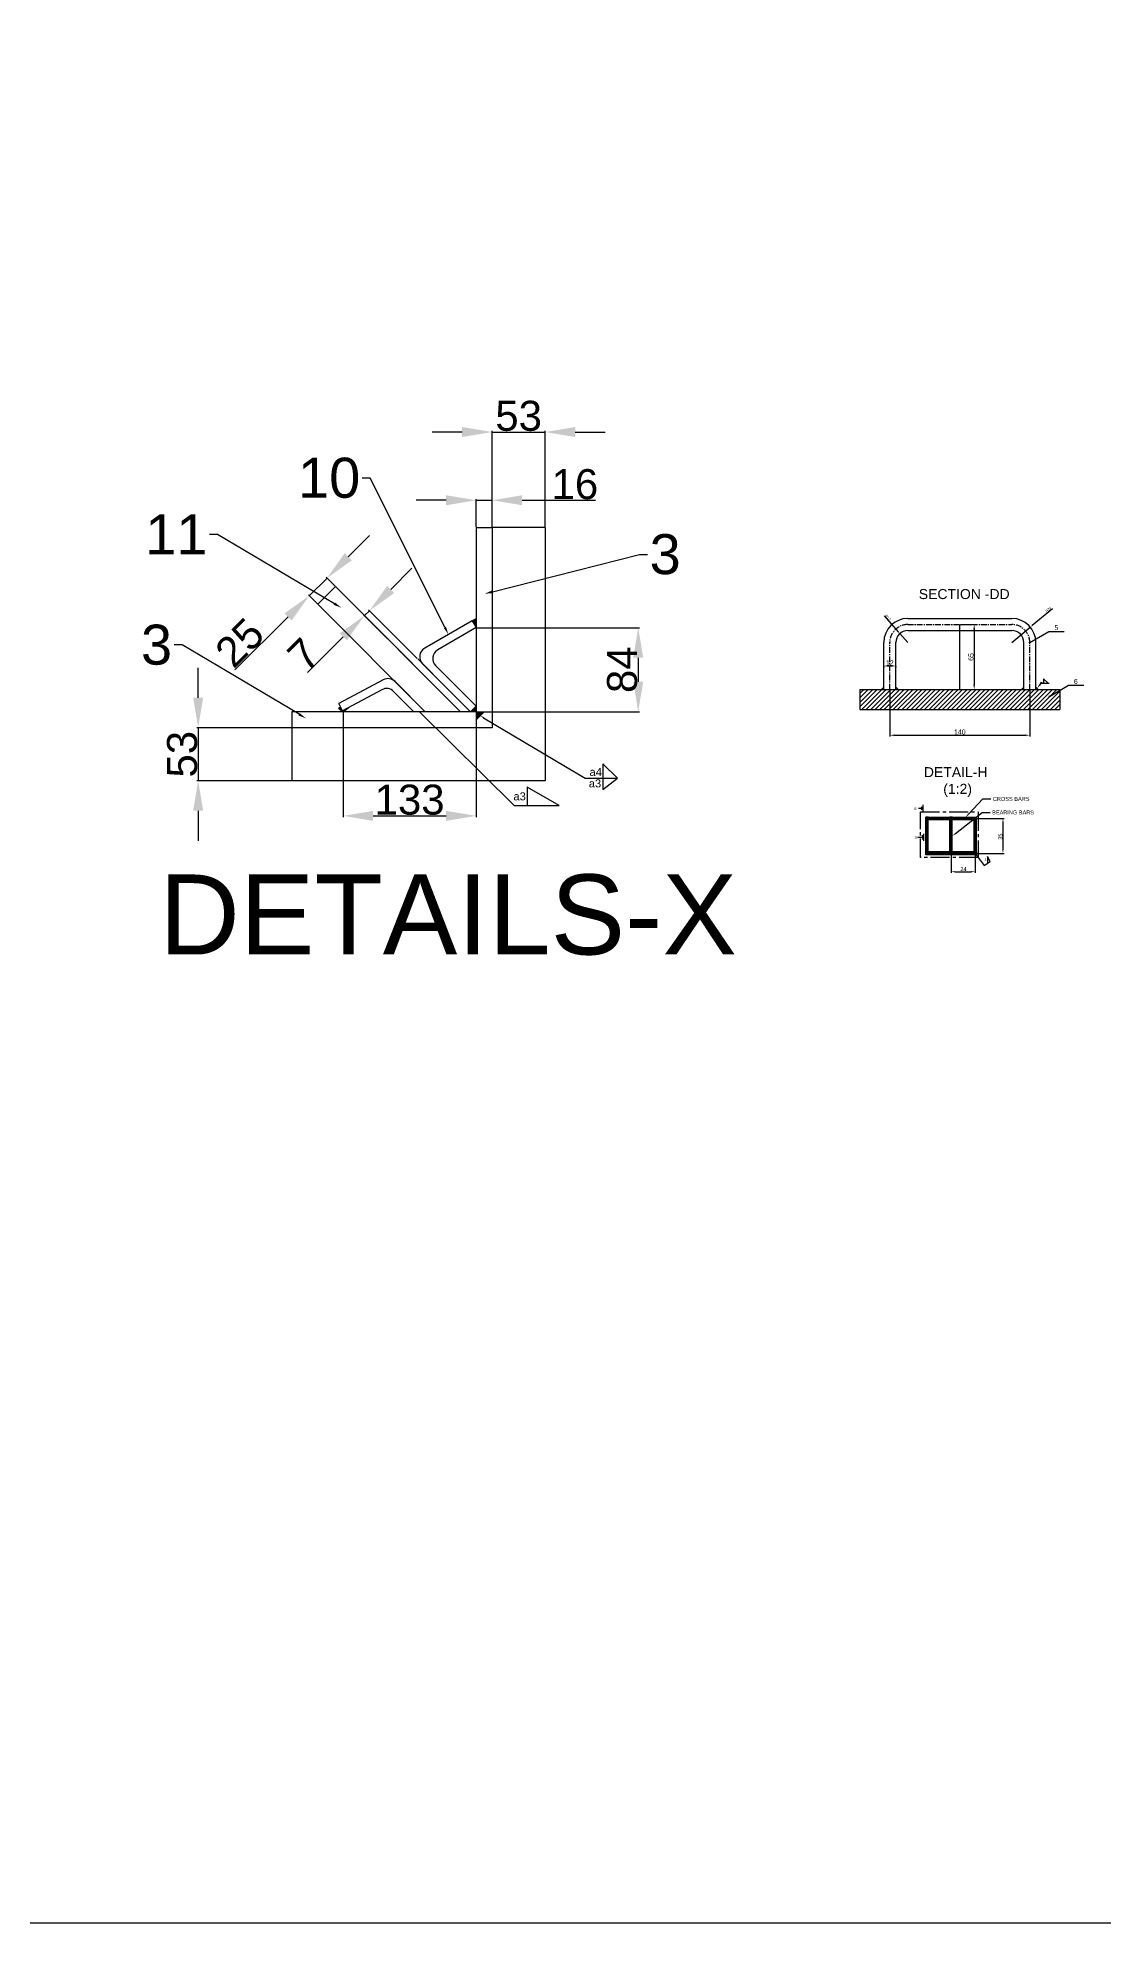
# Model space of a CAD drawing. Header units: millimetres. Extents: x 26210 to 45551, y 4625 to 8601.
# Drawn here: x 32163 to 33228, y 4778 to 6663 of the extents above; entities that cross this region are included whole.
import ezdxf
from ezdxf import colors
from ezdxf.entities.mleader import LeaderData, LeaderLine
from ezdxf.math import Vec2, Vec3

# ---------------------------------------------------------------- set-up
doc = ezdxf.new("R2010")
doc.units = ezdxf.units.MM
doc.linetypes.add('CENTER2', pattern=[28.575, 19.05, -3.175, 3.175, -3.175])
doc.linetypes.add('CENTERX2', pattern=[101.6, 63.5, -12.7, 12.7, -12.7])
doc.styles.get("Standard").update_dxf_attribs({"font": 'arial.ttf'})
doc.dimstyles.new('ISO-25', dxfattribs={"dimtxt": 2.5, "dimasz": 2.5, "dimexe": 1.25, "dimexo": 0.625, "dimtad": 1, "dimdsep": 46, "dimtxsty": 'Standard', "dimcen": 2.5, "dimadec": 0, "dimazin": 0, "dimtfac": 1, "dimtmove": 0, "dimatfit": 3, "dimfxl": 1, "dimarcsym": 0})

# ---------------------------------------------------------------- blocks, each defined once
blk = doc.blocks.new('*D80')
at = {"color": 0, "lineweight": -2, "transparency": 16777216}
for p, q in [((33076.1, 5845.6), (33076.1, 5828.1)), ((33100.1, 5845.6), (33100.1, 5828.1)), ((33080.1, 5829.3), (33096.1, 5829.3))]:
    blk.add_line(p, q, dxfattribs=at)
at = {"color": 0, "lineweight": -3, "transparency": 16777216}
for points in [[(33080.1, 5830), (33080.1, 5828.7), (33076.1, 5829.3)], [(33096.1, 5830), (33096.1, 5828.7), (33100.1, 5829.3)]]:
    blk.add_solid(points, dxfattribs=at)
at = {"layer": 'Defpoints', "color": 0, "lineweight": -3, "transparency": 16777216}
for p in [(33076.1, 5846.2), (33100.1, 5846.2), (33100.1, 5829.3)]:
    blk.add_point(p, dxfattribs=at)
at = {"color": 0, "lineweight": -3, "transparency": 16777216, "insert": (33088.5, 5832), "char_height": 4, "attachment_point": 5}
blk.add_mtext('24', dxfattribs=at)
blk = doc.blocks.new('*D81')
at = {"color": 0, "lineweight": -2, "transparency": 16777216}
for p, q in [((33102.2, 5882.7), (33129.2, 5882.7)), ((33127.9, 5878.7), (33127.9, 5851.7)), ((33102.2, 5847.7), (33129.2, 5847.7))]:
    blk.add_line(p, q, dxfattribs=at)
at = {"color": 0, "lineweight": -3, "transparency": 16777216}
for points in [[(33127.3, 5878.7), (33128.6, 5878.7), (33127.9, 5882.7)], [(33127.3, 5851.7), (33128.6, 5851.7), (33127.9, 5847.7)]]:
    blk.add_solid(points, dxfattribs=at)
at = {"layer": 'Defpoints', "color": 0, "lineweight": -3, "transparency": 16777216}
for p in [(33101.6, 5882.7), (33101.6, 5847.7), (33127.9, 5847.7)]:
    blk.add_point(p, dxfattribs=at)
at = {"color": 0, "lineweight": -3, "transparency": 16777216, "insert": (33125.3, 5864.4), "char_height": 4, "attachment_point": 5, "rotation": 90}
blk.add_mtext('35', dxfattribs=at)
blk = doc.blocks.new('*D99')
at = {"color": 0, "lineweight": -2, "transparency": 16777216}
for p, q in [((32323.6, 6003.3), (32323.6, 6033.3)), ((32416.7, 5973.3), (32322.4, 5973.3)), ((32323.6, 5973.3), (32323.6, 5920.3)), ((32416.7, 5920.3), (32322.4, 5920.3)), ((32323.6, 5890.3), (32323.6, 5860.3))]:
    blk.add_line(p, q, dxfattribs=at)
at = {"color": 0, "lineweight": -3, "transparency": 16777216}
for points in [[(32318.6, 6003.3), (32328.6, 6003.3), (32323.6, 5973.3)], [(32318.6, 5890.3), (32328.6, 5890.3), (32323.6, 5920.3)]]:
    blk.add_solid(points, dxfattribs=at)
at = {"layer": 'Defpoints', "color": 0, "lineweight": -3, "transparency": 16777216}
for p in [(32417.4, 5973.3), (32323.6, 5920.3), (32417.4, 5920.3)]:
    blk.add_point(p, dxfattribs=at)
at = {"color": 0, "transparency": 16777216, "insert": (32307.7, 5946.8), "char_height": 30, "attachment_point": 5, "rotation": 90}
blk.add_mtext('53', dxfattribs=at)
blk = doc.blocks.new('*D100')
at = {"color": 0, "lineweight": -2, "transparency": 16777216}
for p, q in [((32587.4, 6268.9), (32557.4, 6268.9)), ((32617.4, 6174), (32617.4, 6270.2)), ((32617.4, 6268.9), (32670.4, 6268.9)), ((32670.4, 6174), (32670.4, 6270.2)), ((32700.4, 6268.9), (32730.4, 6268.9))]:
    blk.add_line(p, q, dxfattribs=at)
at = {"color": 0, "lineweight": -3, "transparency": 16777216}
for points in [[(32587.4, 6273.9), (32587.4, 6263.9), (32617.4, 6268.9)], [(32700.4, 6273.9), (32700.4, 6263.9), (32670.4, 6268.9)]]:
    blk.add_solid(points, dxfattribs=at)
at = {"layer": 'Defpoints', "color": 0, "lineweight": -3, "transparency": 16777216}
for p in [(32670.4, 6268.9), (32617.4, 6173.3), (32670.4, 6173.3)]:
    blk.add_point(p, dxfattribs=at)
at = {"color": 0, "transparency": 16777216, "insert": (32643.9, 6284.9), "char_height": 30, "attachment_point": 5}
blk.add_mtext('53', dxfattribs=at)
blk = doc.blocks.new('*D101')
at = {"color": 0, "lineweight": -2, "transparency": 16777216}
for p, q in [((32468.4, 5988.7), (32468.4, 5884)), ((32601.4, 5988.7), (32601.4, 5884)), ((32498.4, 5885.2), (32571.4, 5885.2))]:
    blk.add_line(p, q, dxfattribs=at)
at = {"color": 0, "lineweight": -3, "transparency": 16777216}
for points in [[(32498.4, 5890.2), (32498.4, 5880.2), (32468.4, 5885.2)], [(32571.4, 5890.2), (32571.4, 5880.2), (32601.4, 5885.2)]]:
    blk.add_solid(points, dxfattribs=at)
at = {"layer": 'Defpoints', "color": 0, "lineweight": -3, "transparency": 16777216}
for p in [(32468.4, 5989.3), (32601.4, 5989.3), (32601.4, 5885.2)]:
    blk.add_point(p, dxfattribs=at)
at = {"color": 0, "transparency": 16777216, "insert": (32534.9, 5901.2), "char_height": 30, "attachment_point": 5}
blk.add_mtext('133', dxfattribs=at)
blk = doc.blocks.new('*D102')
at = {"color": 0, "lineweight": -2, "transparency": 16777216}
for p, q in [((32602, 6073.3), (32764.6, 6073.3)), ((32763.4, 6043.3), (32763.4, 6019.3)), ((32602, 5989.3), (32764.6, 5989.3))]:
    blk.add_line(p, q, dxfattribs=at)
at = {"color": 0, "lineweight": -3, "transparency": 16777216}
for points in [[(32758.4, 6043.3), (32768.4, 6043.3), (32763.4, 6073.3)], [(32758.4, 6019.3), (32768.4, 6019.3), (32763.4, 5989.3)]]:
    blk.add_solid(points, dxfattribs=at)
at = {"layer": 'Defpoints', "color": 0, "lineweight": -3, "transparency": 16777216}
for p in [(32601.4, 6073.3), (32601.4, 5989.3), (32763.4, 5989.3)]:
    blk.add_point(p, dxfattribs=at)
at = {"color": 0, "transparency": 16777216, "insert": (32747.4, 6031.3), "char_height": 30, "attachment_point": 5, "rotation": 90}
blk.add_mtext('84', dxfattribs=at)
blk = doc.blocks.new('*D103')
at = {"color": 0, "lineweight": -2, "transparency": 16777216}
for p, q in [((32601.4, 6174), (32601.4, 6201.9)), ((32617.4, 6174), (32617.4, 6201.9)), ((32571.4, 6200.7), (32541.4, 6200.7)), ((32601.4, 6200.7), (32617.4, 6200.7)), ((32647.4, 6200.7), (32720.8, 6200.7))]:
    blk.add_line(p, q, dxfattribs=at)
at = {"color": 0, "lineweight": -3, "transparency": 16777216}
for points in [[(32571.4, 6205.7), (32571.4, 6195.7), (32601.4, 6200.7)], [(32647.4, 6205.7), (32647.4, 6195.7), (32617.4, 6200.7)]]:
    blk.add_solid(points, dxfattribs=at)
at = {"layer": 'Defpoints', "color": 0, "lineweight": -3, "transparency": 16777216}
for p in [(32617.4, 6200.7), (32601.4, 6173.3), (32617.4, 6173.3)]:
    blk.add_point(p, dxfattribs=at)
at = {"color": 0, "transparency": 16777216, "insert": (32700.1, 6216.6), "char_height": 30, "attachment_point": 5}
blk.add_mtext('16', dxfattribs=at)
blk = doc.blocks.new('*D104')
at = {"color": 0, "lineweight": -2, "transparency": 16777216}
for p, q in [((32516, 6111.5), (32537.3, 6132.7)), ((32494.8, 6090.3), (32489.9, 6085.4)), ((32542.6, 6042.5), (32493.9, 6091.2)), ((32537.7, 6037.5), (32489, 6086.3)), ((32468.6, 6064.2), (32432.8, 6028.4))]:
    blk.add_line(p, q, dxfattribs=at)
at = {"color": 0, "lineweight": -3, "transparency": 16777216}
for points in [[(32512.5, 6115.1), (32519.6, 6108), (32494.8, 6090.3)], [(32465.1, 6067.7), (32472.2, 6060.7), (32489.9, 6085.4)]]:
    blk.add_solid(points, dxfattribs=at)
at = {"layer": 'Defpoints', "color": 0, "lineweight": -3, "transparency": 16777216}
for p in [(32489.9, 6085.4), (32538.1, 6037.1), (32543.1, 6042)]:
    blk.add_point(p, dxfattribs=at)
at = {"color": 0, "transparency": 16777216, "insert": (32429.1, 6046.7), "char_height": 30, "attachment_point": 5, "rotation": 44.9697}
blk.add_mtext('7', dxfattribs=at)
blk = doc.blocks.new('*D105')
at = {"color": 0, "lineweight": -2, "transparency": 16777216}
for p, q in [((32473.6, 6144.1), (32494.8, 6165.3)), ((32452.4, 6122.9), (32434.7, 6105.3)), ((32460.5, 6114.8), (32451.5, 6123.8)), ((32442.8, 6097.1), (32433.8, 6106.1)), ((32413.4, 6084.1), (32360.4, 6031.1))]:
    blk.add_line(p, q, dxfattribs=at)
at = {"color": 0, "lineweight": -3, "transparency": 16777216}
for points in [[(32470, 6147.7), (32477.1, 6140.6), (32452.4, 6122.9)], [(32409.9, 6087.6), (32417, 6080.5), (32434.7, 6105.3)]]:
    blk.add_solid(points, dxfattribs=at)
at = {"layer": 'Defpoints', "color": 0, "lineweight": -3, "transparency": 16777216}
for p in [(32461, 6114.3), (32434.7, 6105.3), (32443.3, 6096.6)]:
    blk.add_point(p, dxfattribs=at)
at = {"color": 0, "transparency": 16777216, "insert": (32365.1, 6058.3), "char_height": 30, "attachment_point": 5, "rotation": 44.9697}
blk.add_mtext('25', dxfattribs=at)
blk = doc.blocks.new('*D193')
at = {"color": 0, "lineweight": -2, "transparency": 16777216}
for p, q in [((33014.8, 6010.9), (33014.8, 5964.6)), ((33154.8, 6010.9), (33154.8, 5964.6)), ((33019.8, 5965.8), (33149.8, 5965.8))]:
    blk.add_line(p, q, dxfattribs=at)
at = {"color": 0, "lineweight": -3, "transparency": 16777216}
for points in [[(33019.8, 5966.6), (33019.8, 5965), (33014.8, 5965.8)], [(33149.8, 5966.6), (33149.8, 5965), (33154.8, 5965.8)]]:
    blk.add_solid(points, dxfattribs=at)
at = {"layer": 'Defpoints', "color": 0, "lineweight": -3, "transparency": 16777216}
for p in [(33014.8, 6011.5), (33154.8, 6011.5), (33154.8, 5965.8)]:
    blk.add_point(p, dxfattribs=at)
at = {"color": 0, "transparency": 16777216, "insert": (33084.8, 5969), "char_height": 5, "attachment_point": 5}
blk.add_mtext('140', dxfattribs=at)
blk = doc.blocks.new('*D194')
at = {"color": 0, "lineweight": -2, "transparency": 16777216}
for p, q in [((33008.8, 6034.4), (33008.8, 6033.7)), ((33015.8, 6035), (33013.8, 6035)), ((33020.8, 6034.4), (33020.8, 6033.7))]:
    blk.add_line(p, q, dxfattribs=at)
at = {"color": 0, "lineweight": -3, "transparency": 16777216}
for points in [[(33013.8, 6035.8), (33013.8, 6034.2), (33008.8, 6035)], [(33015.8, 6035.8), (33015.8, 6034.2), (33020.8, 6035)]]:
    blk.add_solid(points, dxfattribs=at)
at = {"layer": 'Defpoints', "color": 0, "lineweight": -3, "transparency": 16777216}
for p in [(33008.8, 6035), (33008.8, 6035), (33020.8, 6035)]:
    blk.add_point(p, dxfattribs=at)
at = {"color": 0, "transparency": 16777216, "insert": (33014.8, 6038.1), "char_height": 5, "attachment_point": 5}
blk.add_mtext('12', dxfattribs=at)
blk = doc.blocks.new('*D195')
at = {"color": 0, "lineweight": -2, "transparency": 16777216}
for p, q in [((33085.5, 6076.5), (33100.4, 6076.5)), ((33099.2, 6071.5), (33099.2, 6016.5)), ((33085.5, 6011.5), (33100.4, 6011.5))]:
    blk.add_line(p, q, dxfattribs=at)
at = {"color": 0, "lineweight": -3, "transparency": 16777216}
for points in [[(33098.3, 6071.5), (33100, 6071.5), (33099.2, 6076.5)], [(33098.3, 6016.5), (33100, 6016.5), (33099.2, 6011.5)]]:
    blk.add_solid(points, dxfattribs=at)
at = {"layer": 'Defpoints', "color": 0, "lineweight": -3, "transparency": 16777216}
for p in [(33084.8, 6076.5), (33084.8, 6011.5), (33099.2, 6011.5)]:
    blk.add_point(p, dxfattribs=at)
at = {"color": 0, "transparency": 16777216, "insert": (33096, 6044), "char_height": 5, "attachment_point": 5, "rotation": 90}
blk.add_mtext('65', dxfattribs=at)
blk = doc.blocks.new('*D196')
at = {"color": 0, "lineweight": -2, "transparency": 16777216}
for p, q in [((33177.3, 6092.3), (33157.2, 6075.5)), ((33136.8, 6058.5), (33155.2, 6073.9))]:
    blk.add_line(p, q, dxfattribs=at)
at = {"color": 0, "lineweight": -3, "transparency": 16777216}
blk.add_solid([(33156.9, 6075.8), (33157.4, 6075.2), (33155.2, 6073.9)], dxfattribs=at)
at = {"layer": 'Defpoints', "color": 0, "lineweight": -3, "transparency": 16777216}
for p in [(33155.2, 6073.9), (33136.8, 6058.5)]:
    blk.add_point(p, dxfattribs=at)
at = {"color": 0, "transparency": 16777216, "insert": (33173.3, 6091.5), "char_height": 2.5, "attachment_point": 5, "rotation": 39.9078}
blk.add_mtext('R24', dxfattribs=at)
blk = doc.blocks.new('*D197')
at = {"color": 0, "lineweight": -2, "transparency": 16777216}
for p, q in [((33009.2, 6085), (33023.2, 6069.3)), ((33032.8, 6058.5), (33024.8, 6067.4))]:
    blk.add_line(p, q, dxfattribs=at)
at = {"color": 0, "lineweight": -3, "transparency": 16777216}
blk.add_solid([(33023.5, 6069.6), (33022.9, 6069), (33024.8, 6067.4)], dxfattribs=at)
at = {"layer": 'Defpoints', "color": 0, "lineweight": -3, "transparency": 16777216}
for p in [(33024.8, 6067.4), (33032.8, 6058.5)]:
    blk.add_point(p, dxfattribs=at)
at = {"color": 0, "transparency": 16777216, "insert": (33013, 6083.5), "char_height": 2.5, "attachment_point": 5, "rotation": 311.8058}
blk.add_mtext('R12', dxfattribs=at)

msp = doc.modelspace()

# ---------------------------------------------------------------- hatches: boundary and pattern name
at = {"linetype": 'Continuous', "lineweight": -3}
h = msp.add_hatch(color=256, dxfattribs=at)
h.set_gradient(color1=(237, 31, 36), color2=(255, 255, 0))
h.paths.add_polyline_path([(32601.366, 6073.331), (32601.366, 6082.543), (32597.366, 6080.259)])
h = msp.add_hatch(color=256)
h.set_gradient(color1=(0, 0, 255), color2=(255, 255, 0))
h.paths.add_polyline_path([(33173.887, 6004.675, 1), (33174.703, 6004.675, 1)])
h.paths.add_polyline_path([(33154.822, 6058.907, 0.41090046), (33154.419, 6058.499, 0.41421356), (33154.827, 6058.092), (33154.827, 6058.499, 0.0056625)])
h.paths.add_polyline_path([(33155.234, 6058.499, 0.1316525), (33155.18, 6058.703), (33154.827, 6058.499), (33154.827, 6058.092, 0.41421356)])
h.paths.add_polyline_path([(33154.822, 6058.907, -0.0056625), (33154.827, 6058.499), (33155.18, 6058.703, 0.270986)])
h = msp.add_hatch(color=256)
h.set_gradient(color1=(0, 0, 255), color2=(255, 255, 0), tint=1)
h.paths.add_polyline_path([(33148.827, 6013.835), (33146.445, 6011.499), (33148.827, 6011.499)])
h.paths.add_polyline_path([(33163.209, 6011.499), (33160.827, 6013.835), (33160.827, 6011.499)])
h.paths.add_polyline_path([(33006.445, 6011.499), (33008.827, 6011.499), (33008.827, 6013.835)])
h.paths.add_polyline_path([(33023.209, 6011.499), (33020.827, 6013.835), (33020.827, 6011.499)])
h = msp.add_hatch(color=256, dxfattribs=at)
h.set_gradient(color1=(237, 31, 36), color2=(255, 255, 0))
h.paths.add_polyline_path([(32463.894, 5992.987), (32468.366, 5989.331), (32473.875, 5993.563), (32467.829, 5990.337), (32465.857, 5994.034)])
h = msp.add_hatch(color=256, dxfattribs=at)
h.set_gradient(color1=(237, 31, 36), color2=(255, 255, 0))
h.paths.add_polyline_path([(32595.712, 5989.331), (32601.366, 5989.331), (32601.366, 5994.991)])
h = msp.add_hatch()
h.set_pattern_fill('ANSI31', color=256, style=0)
h.set_pattern_definition([(45, (29700.9843, 3594.7563), (-2.245064, 2.245064), [])])
h.paths.add_polyline_path([(32984.827, 6011.499), (32984.827, 5991.499), (33184.827, 5991.499), (33184.827, 6011.499)])
h = msp.add_hatch(color=256, dxfattribs=at)
h.set_gradient(color1=(237, 31, 36), color2=(255, 255, 0))
h.paths.add_polyline_path([(32601.366, 5989.331), (32601.366, 5981.331), (32609.366, 5989.331)])
at = {"linetype": 'CENTER2', "lineweight": -3}
h = msp.add_hatch(color=256, dxfattribs=at)
h.set_gradient(color1=(0, 0, 255), color2=(255, 255, 0))
h.paths.add_polyline_path([(33100.071, 5848.083), (33100.071, 5847.685), (33100.47, 5847.685, 0.41421356)])
h.paths.add_polyline_path([(33100.071, 5848.083, 0.41421356), (33099.673, 5847.685), (33100.071, 5847.685)])
h.paths.add_polyline_path([(33100.071, 5847.685), (33099.673, 5847.685, 0.41421356), (33100.071, 5847.287)])
h.paths.add_polyline_path([(33100.071, 5847.685), (33100.071, 5847.287, 0.15961819), (33100.307, 5847.364)])
h.paths.add_polyline_path([(33100.47, 5847.685), (33100.071, 5847.685), (33100.307, 5847.364, 0.23880644)])

# ---------------------------------------------------------------- linework, layer by layer
at = {"linetype": 'Continuous', "lineweight": -3}
for p, q in [((32601.366, 6173.331), (32601.366, 5989.331)), ((32601.366, 6173.331), (32617.366, 6173.331)), ((32617.366, 6173.331), (32617.366, 5973.331)), ((32670.366, 6173.331), (32617.366, 6173.331)), ((32670.366, 6173.331), (32670.366, 5920.331)), ((32460.966, 6114.315), (32443.279, 6096.647)), ((32585.818, 5989.331), (32460.966, 6114.315)), ((32550.481, 5989.331), (32443.279, 6096.647)), ((32597.366, 6080.259), (32549.99, 6052.906)), ((32601.366, 6073.331), (32563.014, 6051.188)), ((32597.366, 6080.259), (32601.366, 6082.543)), ((32597.366, 6080.259), (32601.366, 6073.331)), ((32573.121, 6011.946), (32543.061, 6042.038)), ((32595.712, 5989.331), (32547.915, 6037.179)), ((32601.366, 5994.991), (32560.939, 6035.461)), ((32508.639, 6021.178), (32464.063, 5997.395)), ((32550.481, 5989.331), (32520.421, 6019.422)), ((32463.894, 5992.987), (32465.857, 5994.034)), ((32467.829, 5990.337), (32464.063, 5997.395)), ((32507.172, 6011.328), (32467.829, 5990.337)), ((32539.173, 5989.331), (32518.954, 6009.572)), ((32601.366, 5994.991), (32595.712, 5989.331)), ((32601.366, 5989.331), (32417.366, 5989.331)), ((32417.366, 5989.331), (32417.366, 5973.331)), ((32463.894, 5992.987), (32468.366, 5989.331)), ((32468.366, 5989.331), (32473.875, 5993.563)), ((32601.366, 5989.331), (32617.366, 5989.331)), ((32601.366, 5989.331), (32601.366, 5973.331)), ((32609.366, 5989.331), (32601.366, 5981.331)), ((32617.366, 5973.331), (32417.366, 5973.331)), ((32417.366, 5973.331), (32417.366, 5920.331)), ((32670.366, 5920.331), (32417.366, 5920.331)), ((32718.237, 5922.869), (32742.747, 5922.869)), ((32728.157, 5937.139), (32727.965, 5911.395)), ((32727.965, 5911.395), (32742.747, 5922.869)), ((32742.747, 5922.869), (32728.157, 5937.139)), ((32684.418, 5895.524), (32652.401, 5914.009)), ((32652.401, 5914.009), (32652.401, 5895.524)), ((32639.421, 5895.524), (32684.418, 5895.524))]:
    msp.add_line(p, q, dxfattribs=at)
for p, q in [((33032.827, 6082.499), (33136.827, 6082.499)), ((33032.827, 6070.499), (33136.827, 6070.499)), ((33084.827, 6011.499), (33084.827, 6076.499)), ((33154.827, 6058.499), (33173.922, 6069.524)), ((33173.922, 6069.524), (33189.201, 6069.524)), ((33008.827, 6011.499), (33008.827, 6058.499)), ((33020.827, 6011.499), (33020.827, 6058.499)), ((33148.827, 6011.499), (33148.827, 6058.499)), ((33160.827, 6011.499), (33160.827, 6058.499)), ((33008.827, 6013.835), (33006.445, 6011.499)), ((33020.827, 6013.835), (33023.209, 6011.499)), ((33148.827, 6013.835), (33146.445, 6011.499)), ((33160.827, 6013.835), (33163.209, 6011.499)), ((33168.541, 6022.036), (33168.541, 6017.984)), ((33173.191, 6017.984), (33168.541, 6022.036)), ((33168.541, 6017.984), (33173.191, 6017.984)), ((33174.295, 6004.675), (33193.39, 6015.7)), ((33193.39, 6015.7), (33208.669, 6015.7)), ((32984.827, 6011.499), (33184.827, 6011.499)), ((32984.827, 6011.499), (32984.827, 5991.499)), ((33184.827, 6011.499), (33184.827, 5991.499)), ((32984.827, 5991.499), (33184.827, 5991.499))]:
    msp.add_line(p, q)
at = {"linetype": 'CENTERX2', "ltscale": 0.09}
for p, q in [((33032.827, 6076.499), (33136.827, 6076.499)), ((33014.827, 6011.499), (33014.827, 6058.499)), ((33154.827, 6011.499), (33154.827, 6058.499))]:
    msp.add_line(p, q, dxfattribs=at)
at = {"linetype": 'ByBlock', "lineweight": -2}
msp.add_line((32710.237, 5922.869), (32718.237, 5922.869), dxfattribs=at)
at = {"linetype": 'CENTER2', "lineweight": -3}
for p, q in [((33047.698, 5892.689), (33043.645, 5892.689)), ((33047.698, 5892.689), (33046.092, 5894.128)), ((33047.698, 5892.689), (33046.244, 5891.066)), ((33047.698, 5896.151), (33047.698, 5889.228)), ((33053.271, 5883.885), (33050.871, 5883.885)), ((33077.271, 5883.885), (33074.871, 5883.885)), ((33098.871, 5883.885), (33101.271, 5883.885)), ((33048.509, 5863.654), (33042.914, 5863.654)), ((33048.509, 5863.654), (33047.292, 5865.762)), ((33048.509, 5863.654), (33047.324, 5861.602)), ((33048.509, 5867.115), (33048.509, 5860.192))]:
    msp.add_line(p, q, dxfattribs=at)
at = {"lineweight": -3}
for p, q in [((33050.871, 5846.185), (33050.871, 5883.885)), ((33050.871, 5882.685), (33074.871, 5882.685)), ((33051.071, 5846.185), (33051.071, 5883.885)), ((33051.071, 5882.685), (33074.871, 5882.685)), ((33052.071, 5846.185), (33052.071, 5883.885)), ((33053.071, 5846.185), (33053.071, 5883.885)), ((33053.271, 5846.185), (33053.271, 5883.885)), ((33053.271, 5883.885), (33074.871, 5883.885)), ((33053.271, 5883.685), (33074.871, 5883.685)), ((33053.271, 5881.685), (33074.871, 5881.685)), ((33053.271, 5881.485), (33074.871, 5881.485)), ((33074.871, 5846.185), (33074.871, 5883.885)), ((33075.071, 5846.185), (33075.071, 5883.885)), ((33076.071, 5846.185), (33076.071, 5883.885)), ((33077.071, 5846.185), (33077.071, 5883.885)), ((33077.271, 5883.885), (33098.871, 5883.885)), ((33077.271, 5846.185), (33077.271, 5883.885)), ((33077.271, 5883.685), (33098.871, 5883.685)), ((33077.271, 5882.685), (33103.177, 5882.685)), ((33077.271, 5882.685), (33101.071, 5882.685)), ((33077.271, 5881.685), (33098.871, 5881.685)), ((33077.271, 5881.485), (33098.871, 5881.485)), ((33098.871, 5883.885), (33098.871, 5846.185)), ((33099.071, 5883.885), (33099.071, 5846.185)), ((33100.071, 5883.885), (33100.071, 5846.185)), ((33101.071, 5883.885), (33101.071, 5846.185)), ((33101.271, 5883.885), (33101.271, 5846.185)), ((33103.177, 5847.685), (33050.871, 5847.685)), ((33101.271, 5846.185), (33050.871, 5846.185)), ((33074.871, 5849.185), (33053.271, 5849.185)), ((33074.871, 5848.685), (33053.271, 5848.685)), ((33074.871, 5846.685), (33053.271, 5846.685)), ((33098.871, 5849.185), (33077.271, 5849.185)), ((33098.871, 5848.685), (33077.271, 5848.685)), ((33098.871, 5846.685), (33077.271, 5846.685)), ((33100.071, 5847.685), (33109.004, 5835.513)), ((33115.15, 5839.706), (33112.344, 5844.566)), ((33112.344, 5844.566), (33112.344, 5837.791)), ((33109.004, 5835.513), (33115.15, 5839.706))]:
    msp.add_line(p, q, dxfattribs=at)
at = {"color": 0, "linetype": 'Continuous', "lineweight": -3}
msp.add_lwpolyline([(26229.906, 8547.969), (35695.46, 8547.969), (35675.172, 4778.161), (26209.618, 4778.161)], close=True, dxfattribs=at)
at = {"linetype": 'ByBlock', "lineweight": -2}
for points in [[(32545.182, 5988.758), (32639.421, 5895.524)], [(32608.803, 5983.284), (32710.237, 5922.869)]]:
    msp.add_lwpolyline(points, dxfattribs=at)
at = {"linetype": 'CENTER2', "lineweight": -3}
msp.add_lwpolyline([(33045.62, 5889.228), (33103.177, 5889.228), (33103.177, 5843.453), (33045.62, 5843.453)], close=True, dxfattribs=at)
at = {"color": 3}
for centre, radius in [((33154.827, 6058.499), 0.408), ((33166.216, 6017.984), 0.835), ((33174.295, 6004.675), 0.408)]:
    msp.add_circle(centre, radius, dxfattribs=at)
at = {"color": 3, "linetype": 'CENTER2', "lineweight": -3}
msp.add_circle((33100.071, 5847.685), 0.398, dxfattribs=at)
for centre, radius, start, end in [((33032.827, 6058.499), 24, 90, 180), ((33032.827, 6058.499), 12, 90, 180), ((33136.827, 6058.499), 24, 0, 90), ((33136.827, 6058.499), 12, 0, 90)]:
    msp.add_arc(centre, radius, start, end)
at = {"linetype": 'CENTERX2', "ltscale": 0.09}
for centre, start, end in [((33032.827, 6058.499), 90, 180), ((33136.827, 6058.499), 0, 90)]:
    msp.add_arc(centre, 18, start, end, dxfattribs=at)
at = {"linetype": 'Continuous', "lineweight": -3}
for centre, start, end in [((32554.99, 6044.246), 120, 224.969678), ((32568.014, 6042.528), 120, 224.969678), ((32513.347, 6012.355), 44.969678, 118.08107), ((32511.879, 6002.505), 44.969678, 118.08107)]:
    msp.add_arc(centre, 10, start, end, dxfattribs=at)
msp.add_solid([(32608.461, 5982.711), (32605.366, 5985.331), (32609.144, 5983.857)], dxfattribs=at)

# ---------------------------------------------------------------- texts
at = {"attachment_point": 1}
for s, width, insert, char_height in [('SECTION -DD', 142.69936, (33043.815, 6111.9), 10), ('5', 12.21202, (33179.38, 6075.881), 5), ('6', 12.21202, (33198.849, 6022.057), 5), ('DETAIL-H        \\P     (1:2)', 142.69936, (33048.868, 5933.874), 10), ('DETAILS-X', 2477.14155, (32284.582, 5826.618), 80)]:
    msp.add_mtext_dynamic_manual_height_columns(s, width=width, gutter_width=12.5, heights=[0], dxfattribs=dict(at, insert=insert, char_height=char_height))
at = {"linetype": 'Continuous', "lineweight": -3, "char_height": 8, "width": 23.2568, "attachment_point": 1}
for insert in [(32713.962, 5921.651), (32638.643, 5908.698)]:
    msp.add_mtext('a3', dxfattribs=dict(at, insert=insert))
at = {"linetype": 'Continuous', "lineweight": -3, "insert": (32714.731, 5933.044), "char_height": 8, "attachment_point": 1}
msp.add_mtext('a4', dxfattribs=at)
at = {"lineweight": -3, "char_height": 2.5, "attachment_point": 1}
for s, insert in [('E', (33039.409, 5893.478)), ('E', (33040.309, 5864.645)), ('1', (33109.5, 5842.929))]:
    msp.add_mtext_dynamic_manual_height_columns(s, width=6.91768, gutter_width=12.5, heights=[0], dxfattribs=dict(at, insert=insert))

# ---------------------------------------------------------------- dimensions: what is measured, and where the dimension line sits
at = {"color": 4}
for base, p1, p2, picture, middle in [((32670.366, 6268.933), (32617.366, 6173.331), (32670.366, 6173.331), '*D100', (32643.866, 6268.933)), ((32617.366, 6200.687), (32601.366, 6173.331), (32617.366, 6173.331), '*D103', (32700.065, 6200.687))]:
    dim = msp.add_linear_dim(base=base, p1=p1, p2=p2, dimstyle='ISO-25', override={"dimtxt": 30, "dimasz": 30}, dxfattribs=at)
    dim.commit()
    dim.dimension.update_dxf_attribs({"geometry": picture, "text_midpoint": middle, "dimtype": 160})
for base, p1, p2, picture, middle in [((32434.672, 6105.263), (32460.966, 6114.315), (32443.279, 6096.647), '*D105', (32376.319, 6046.971)), ((32489.855, 6085.395), (32543.061, 6042.038), (32538.108, 6037.091), '*D104', (32440.095, 6035.687))]:
    dim = msp.add_linear_dim(base=base, p1=p1, p2=p2, angle=224.969678, dimstyle='ISO-25', override={"dimtxt": 30, "dimasz": 30})
    dim.commit()
    dim.dimension.update_dxf_attribs({"geometry": picture, "text_midpoint": middle, "dimtype": 161})
for center, mpoint, picture, middle in [((33136.827, 6058.499), (33155.236, 6073.897), '*D196', (33174.506, 6090.013)), ((33032.827, 6058.499), (33024.827, 6067.444), '*D197', (33011.553, 6082.288))]:
    dim = msp.add_radius_dim(center=center, mpoint=mpoint, dimstyle='ISO-25')
    dim.commit()
    dim.dimension.update_dxf_attribs({"geometry": picture, "text_midpoint": middle, "dimtype": 164})
dim = msp.add_linear_dim(base=(32763.379, 5989.331), p1=(32601.366, 6073.331), p2=(32601.366, 5989.331), angle=90, dimstyle='ISO-25', override={"dimtxt": 30, "dimasz": 30}, dxfattribs=at)
dim.commit()
dim.dimension.update_dxf_attribs({"geometry": '*D102', "text_midpoint": (32763.379, 6031.331), "dimtype": 160})
for base, p1, p2, override, picture, middle in [((33099.15, 6011.499), (33084.827, 6076.499), (33084.827, 6011.499), {"dimtxt": 5, "dimasz": 5}, '*D195', (33095.973, 6043.999)), ((32323.635, 5920.331), (32417.366, 5973.331), (32417.366, 5920.331), {"dimtxt": 30, "dimasz": 30}, '*D99', (32307.683, 5946.831))]:
    dim = msp.add_linear_dim(base=base, p1=p1, p2=p2, angle=90, dimstyle='ISO-25', override=override, dxfattribs=at)
    dim.commit()
    dim.dimension.update_dxf_attribs({"geometry": picture, "text_midpoint": middle})
for base, p1, p2, override, picture, middle in [((33008.827, 6034.999), (33020.827, 6034.999), (33008.827, 6034.999), {"dimtxt": 5, "dimasz": 5}, '*D194', (33014.827, 6038.135)), ((33154.827, 5965.809), (33014.827, 6011.499), (33154.827, 6011.499), {"dimtxt": 5, "dimasz": 5}, '*D193', (33084.827, 5968.986)), ((32601.366, 5885.25), (32468.366, 5989.331), (32601.366, 5989.331), {"dimtxt": 30, "dimasz": 30}, '*D101', (32534.866, 5901.202))]:
    dim = msp.add_linear_dim(base=base, p1=p1, p2=p2, dimstyle='ISO-25', override=override, dxfattribs=at)
    dim.commit()
    dim.dimension.update_dxf_attribs({"geometry": picture, "text_midpoint": middle})
at = {"color": 4, "lineweight": -3}
dim = msp.add_linear_dim(base=(33127.926, 5847.685), p1=(33101.571, 5882.685), p2=(33101.571, 5847.685), angle=90, dimstyle='ISO-25', override={"dimtxt": 4, "dimasz": 4}, dxfattribs=at)
dim.commit()
dim.dimension.update_dxf_attribs({"geometry": '*D81', "text_midpoint": (33127.926, 5864.405), "dimtype": 160})
dim = msp.add_linear_dim(base=(33100.071, 5829.345), p1=(33076.071, 5846.185), p2=(33100.071, 5846.185), dimstyle='ISO-25', override={"dimtxt": 4, "dimasz": 4}, dxfattribs=at)
dim.commit()
dim.dimension.update_dxf_attribs({"geometry": '*D80', "text_midpoint": (33088.504, 5829.345), "dimtype": 160})

# ---------------------------------------------------------------- leaders
at = {"color": 6, "linetype": 'Continuous', "lineweight": -3}
ml = msp.add_multileader_mtext('Standard', dxfattribs=at)
ml.set_content('10', color=6)
ml.set_leader_properties()
ml.build(insert=Vec2(0, 0))
ml.multileader.update_dxf_attribs({"arrow_head_size": 8})
ctx = ml.context
ctx.base_point, ctx.char_height, ctx.arrow_head_size, ctx.plane_origin = Vec3(32430.195, 6222.846), 40, 8, Vec3(32573.678, 6066.583)
ctx.text_align_type = 2
notes = []
notes.append((ctx, [(0, (1, 1, 0), (32495.592, 6222.846), (-1, 0), 8, [(0, [(32573.678, 6066.583)], 0, [])])]))
ctx.mtext.insert, ctx.mtext.alignment, ctx.mtext.flow_direction = Vec3(32485.592, 6243.187), 3, 5
ml = msp.add_multileader_mtext('Standard', dxfattribs=at)
ml.set_content('11', color=6)
ml.set_leader_properties()
ml.build(insert=Vec2(0, 0))
ml.multileader.update_dxf_attribs({"arrow_head_size": 8})
ctx = ml.context
ctx.base_point, ctx.char_height, ctx.arrow_head_size, ctx.plane_origin = Vec3(32285.029, 6166.552), 40, 8, Vec3(32466.671, 6093.197)
ctx.text_align_type = 2
notes.append((ctx, [(0, (1, 1, 0), (32342.84, 6166.552), (-1, 0), 8, [(0, [(32466.671, 6093.197)], 0, [])])]))
ctx.mtext.insert, ctx.mtext.alignment, ctx.mtext.flow_direction = Vec3(32332.84, 6186.552), 3, 5
ml = msp.add_multileader_mtext('Standard', dxfattribs=at)
ml.set_content('3', color=6)
ml.set_leader_properties()
ml.build(insert=Vec2(0, 0))
ml.multileader.update_dxf_attribs({"arrow_head_size": 8})
ctx = ml.context
ctx.base_point, ctx.char_height, ctx.arrow_head_size, ctx.plane_origin = Vec3(32772.815, 6146.475), 40, 8, Vec3(33032.928, 6253.108)
notes.append((ctx, [(1, (1, 1, 0), (32764.815, 6146.475), (1, 0), 8, [(0, [(32609.878, 6107.2)], 0, [])])]))
ctx.mtext.insert, ctx.mtext.flow_direction = Vec3(32774.815, 6166.83), 5
ml = msp.add_multileader_mtext('Standard', dxfattribs=at)
ml.set_content('3', color=6)
ml.set_leader_properties()
ml.build(insert=Vec2(0, 0))
ml.multileader.update_dxf_attribs({"arrow_head_size": 8})
ctx = ml.context
ctx.base_point, ctx.char_height, ctx.arrow_head_size, ctx.plane_origin = Vec3(32269.316, 6055.994), 40, 8, Vec3(32431.34, 5982.639)
ctx.text_align_type = 2
notes.append((ctx, [(0, (1, 1, 0), (32307.51, 6055.994), (-1, 0), 8, [(0, [(32431.34, 5982.639)], 0, [])])]))
ctx.mtext.insert, ctx.mtext.alignment, ctx.mtext.flow_direction = Vec3(32297.51, 6076.349), 3, 5
at = {"color": 6}
ml = msp.add_multileader_mtext('Standard', dxfattribs=at)
ml.set_content('', color=6)
ml.set_leader_properties()
ml.build(insert=Vec2(0, 0))
ml.multileader.update_dxf_attribs({"arrow_head_size": 5})
ctx = ml.context
ctx.base_point, ctx.arrow_head_size, ctx.plane_origin = Vec3(33174.216, 6017.984), 5, Vec3(33162.018, 6012.667)
notes.append((ctx, [(0, (1, 1, 0), (33166.216, 6017.984), (1, 0), 8, [(0, [(33162.018, 6012.667)], 0, [])])]))
ctx.mtext.insert, ctx.mtext.flow_direction = Vec3(33176.216, 6019.984), 5
at = {"color": 6, "linetype": 'CENTER2', "lineweight": -3}
ml = msp.add_multileader_mtext('Standard', dxfattribs=at)
ml.set_content('CROSS BARS', color=6)
ml.set_leader_properties()
ml.build(insert=Vec2(0, 0))
ctx = ml.context
ctx.base_point, ctx.plane_origin = Vec3(33115.821, 5902.106), Vec3(33090.671, 5883.885)
notes.append((ctx, [(0, (1, 1, 0), (33107.821, 5902.106), (1, 0), 8, [(0, [(33090.671, 5883.885)], 0, [])])]))
ctx.mtext.insert, ctx.mtext.flow_direction = Vec3(33117.821, 5904.14), 5
ml = msp.add_multileader_mtext('Standard', dxfattribs=at)
ml.set_content('BEARING BARS', color=6)
ml.set_leader_properties()
ml.build(insert=Vec2(0, 0))
ctx = ml.context
ctx.base_point, ctx.plane_origin = Vec3(33115.065, 5888.588), Vec3(33077.271, 5865.035)
notes.append((ctx, [(0, (1, 1, 0), (33107.065, 5888.588), (1, 0), 8, [(0, [(33077.271, 5865.035)], 0, [])])]))
ctx.mtext.insert, ctx.mtext.flow_direction = Vec3(33117.065, 5890.622), 5
for ctx, leaders in notes:
    for number, flags, end, landing, length, lines in leaders:
        leader = LeaderData()
        leader.index, (leader.has_last_leader_line, leader.has_dogleg_vector, leader.attachment_direction) = number, flags
        leader.last_leader_point, leader.dogleg_vector, leader.dogleg_length = Vec3(end), Vec3(landing), length
        for number, points, colour, breaks in lines:
            line = LeaderLine()
            line.index, line.vertices, line.color, line.breaks = number, Vec3.list(points), colors.encode_raw_color(colour), breaks
            leader.lines.append(line)
        ctx.leaders.append(leader)

doc.saveas('drawing.dxf')
